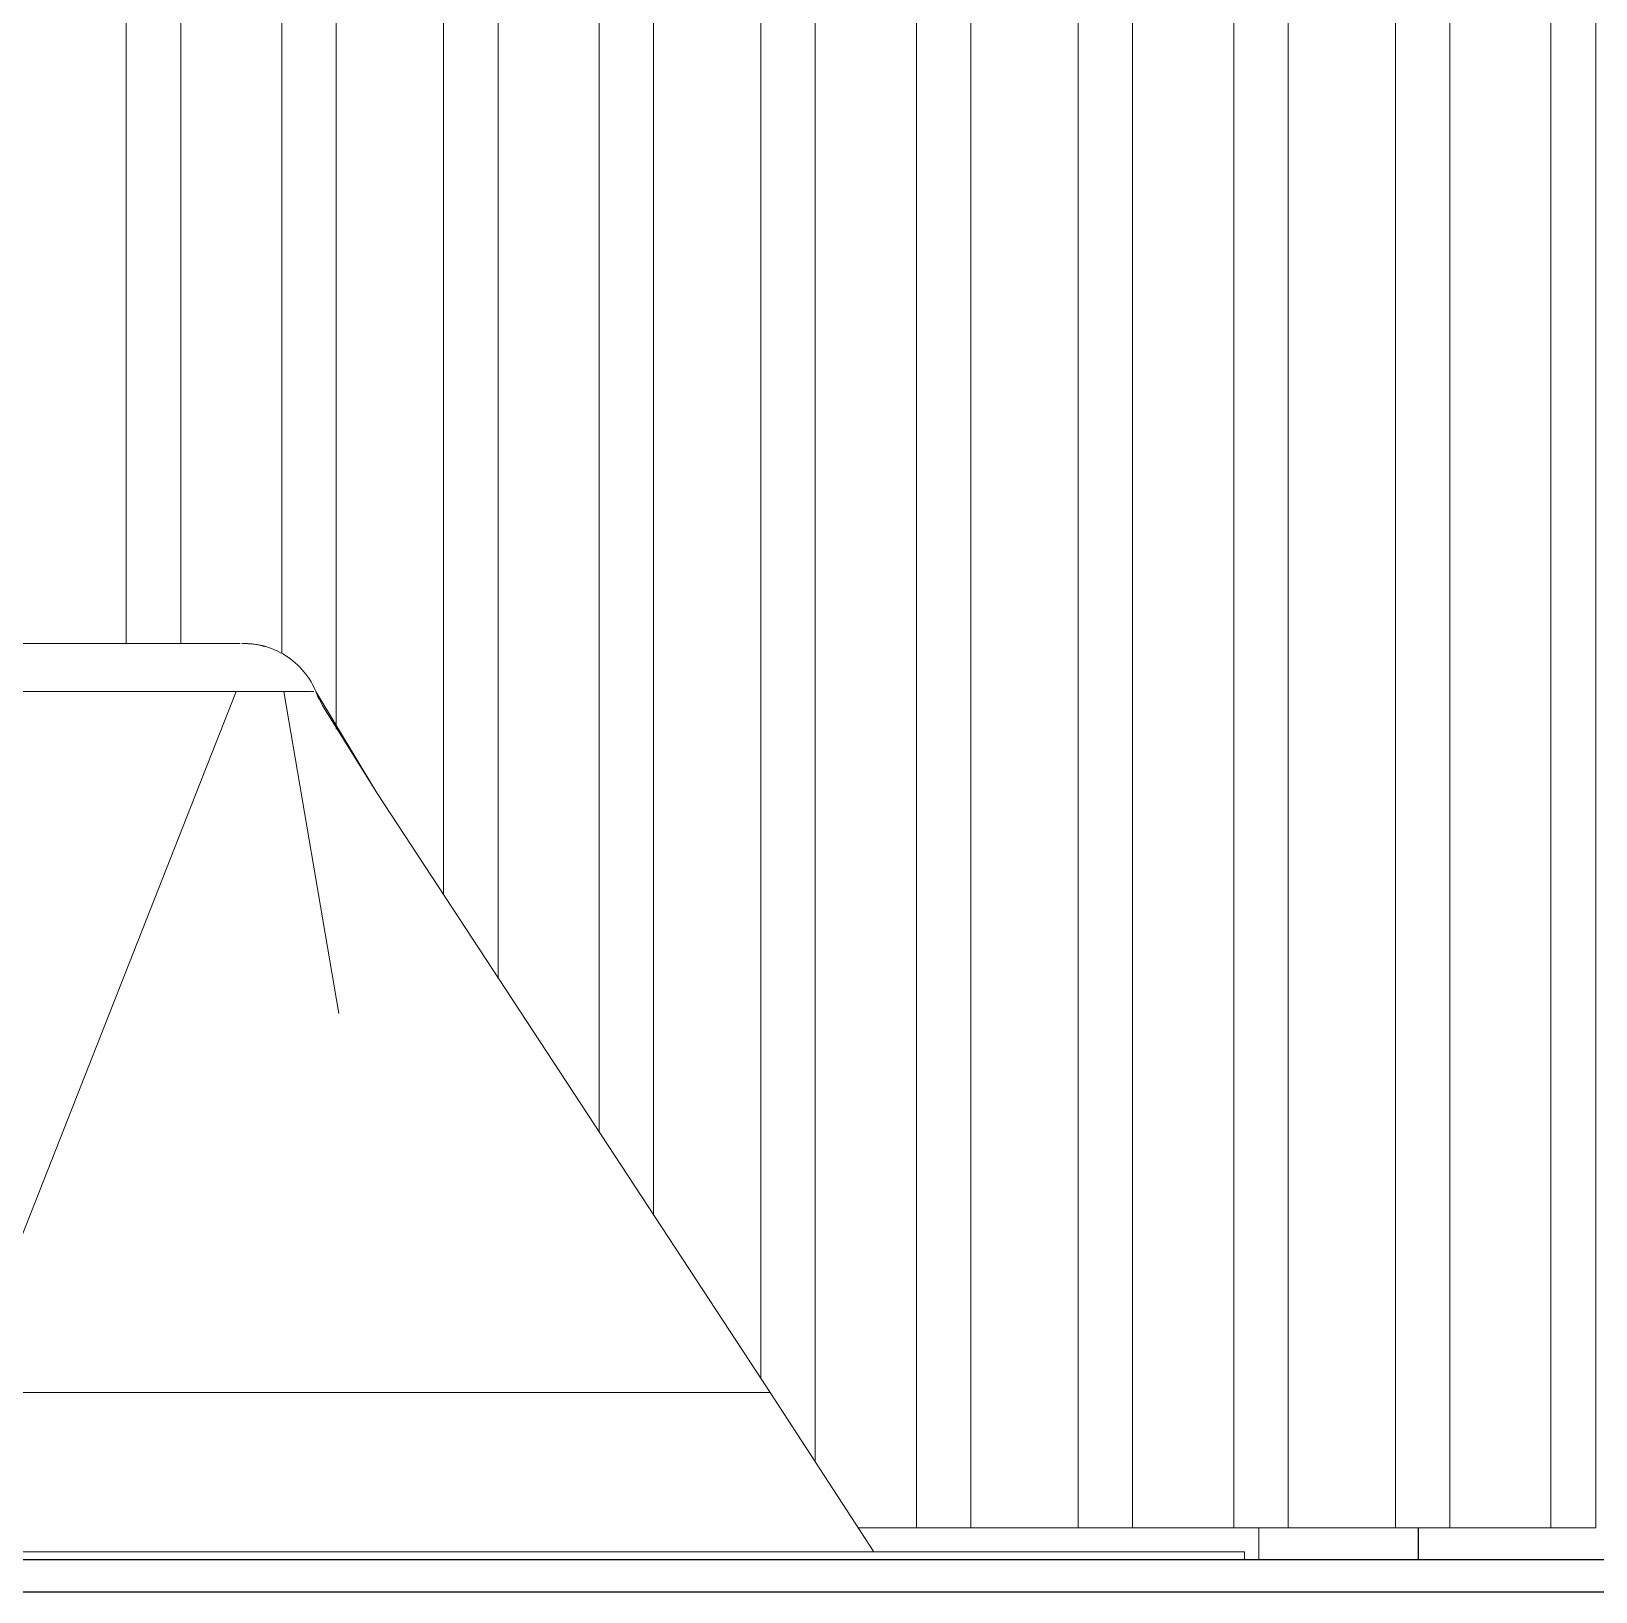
# Model space of a CAD drawing. Header units: millimetres. Extents: x -13140 to 14823, y 100 to 6213.
# Drawn here: x -1899 to -917, y 180 to 1159 of the extents above; entities that cross this region are included whole.
import ezdxf

# ---------------------------------------------------------------- set-up
doc = ezdxf.new("R2010")
doc.units = ezdxf.units.MM
for name, color, linetype, lineweight in [('A-DOOR', 31, 'Continuous', 9), ('A-FLOR', 192, 'Continuous', 25), ('A-WALL', 113, 'Continuous', 25), ('I-FURN', 30, 'Continuous', 9)]:
    doc.layers.add(name, color=color, linetype=linetype, lineweight=lineweight)

# ---------------------------------------------------------------- blocks, each defined once
blk = doc.blocks.new('Porta correr 4 folhas - 250 x 210-V12-ELEVAÇÃO 2 SUÍTE')
at = {"layer": 'A-DOOR'}
for p, q in [((6724.38, 220), (6724.38, 200)), ((6824.38, 200), (6824.38, 220))]:
    blk.add_line(p, q, dxfattribs=at)
blk = doc.blocks.new('Blks_Decor Henzel Studio_Tapete Diamond Dust - Único-3507328-ELEVAÇÃO 2 SUÍTE')
at = {"layer": 'I-FURN', "color": 55}
for p in [(4406.4, 205), (6715.38, 200)]:
    blk.add_line(p, (6715.38, 205), dxfattribs=at)
blk = doc.blocks.new('Blks_Decor Maisons du Monde_Cortina de Tecido - Bege-4411411-ELEVAÇÃO 2 SUÍTE')
at = {"layer": 'I-FURN', "color": 55}
for p, q in [((6013.56, 775), (6013.56, 3786)), ((6047.71, 775), (6047.71, 3786)), ((6111.14, 3786), (6111.14, 768.68)), ((6145.28, 3786), (6145.28, 721.38)), ((6212.71, 617.38), (6212.71, 3786)), ((6246.86, 564.77), (6246.86, 3786)), ((6310.29, 3786), (6310.29, 468.18)), ((6344.43, 3786), (6344.43, 416.17)), ((6411.86, 313.73), (6411.86, 3786)), ((6446, 261.33), (6446, 3786)), ((6509.44, 3786), (6509.44, 220)), ((6543.58, 3786), (6543.58, 220)), ((6611.01, 220), (6611.01, 3786)), ((6645.15, 220), (6645.15, 3786)), ((6708.59, 3786), (6708.59, 220)), ((6742.73, 3786), (6742.73, 220)), ((6810.16, 220), (6810.16, 3786)), ((6844.3, 220), (6844.3, 3786)), ((6907.73, 3786), (6907.73, 220)), ((6935.81, 220), (6935.81, 3786)), ((6517.51, 220), (6509.44, 220)), ((6537.51, 220), (6517.51, 220)), ((6543.58, 220), (6537.51, 220)), ((6617.08, 220), (6611.01, 220)), ((6637.08, 220), (6617.08, 220)), ((6645.15, 220), (6637.08, 220)), ((6716.66, 220), (6708.59, 220)), ((6736.66, 220), (6716.66, 220)), ((6742.73, 220), (6736.66, 220)), ((6816.23, 220), (6810.16, 220)), ((6836.23, 220), (6816.23, 220)), ((6844.3, 220), (6836.23, 220)), ((6915.81, 220), (6907.73, 220)), ((6935.81, 220), (6915.81, 220))]:
    blk.add_line(p, q, dxfattribs=at)
blk.add_open_spline([(6509.44, 220), (6509.44, 220), (6507.75, 220), (6500.56, 220), (6489.88, 220), (6480.15, 220), (6474.47, 220), (6472.86, 220)], degree=3, knots=[-3.141593, -3.141593, -3.141593, -3.141593, -2.748894, -2.356194, -1.963495, -1.570796, -1.413392, -1.413392, -1.413392, -1.413392], dxfattribs=at)
for points in [[(6611.01, 220), (6611.01, 220), (6609.29, 220), (6601.93, 220), (6590.82, 220), (6577.29, 220), (6563.77, 220), (6552.66, 220), (6545.3, 220), (6543.58, 220), (6543.58, 220)], [(6708.59, 220), (6708.59, 220), (6706.9, 220), (6699.71, 220), (6689.03, 220), (6676.87, 220), (6664.71, 220), (6654.03, 220), (6646.84, 220), (6645.15, 220), (6645.15, 220)], [(6810.16, 220), (6810.16, 220), (6808.44, 220), (6801.08, 220), (6789.97, 220), (6776.44, 220), (6762.92, 220), (6751.81, 220), (6744.44, 220), (6742.73, 220), (6742.73, 220)], [(6907.73, 220), (6907.73, 220), (6906.04, 220), (6898.85, 220), (6888.18, 220), (6876.02, 220), (6863.85, 220), (6853.18, 220), (6845.99, 220), (6844.3, 220), (6844.3, 220)]]:
    blk.add_open_spline(points, degree=3, dxfattribs=at)
blk = doc.blocks.new('Colcha com Camadas 1 - King-4360120-ELEVAÇÃO 2 SUÍTE')
at = {"layer": 'I-FURN', "color": 55}
for p, q in [((6082.48, 775), (5325.47, 775)), ((6084.98, 775), (6082.48, 775)), ((6087.48, 775), (6086.02, 775)), ((6089.43, 774.96), (6091.38, 774.84)), ((6095.25, 774.38), (6096.03, 774.24)), ((6082.48, 744.95), (5325.31, 744.95)), ((5325.31, 744.95), (6082.48, 744.95)), ((5909.21, 305), (6082.48, 744.95)), ((6100.47, 744.95), (6102.74, 744.95)), ((6146.88, 542.88), (6112.48, 744.94)), ((6116.74, 744.95), (6119.53, 744.95)), ((6128.19, 744.95), (6128.67, 744.95)), ((6132.48, 744.95), (6170.15, 682.33)), ((6134.29, 740.18), (6132.48, 744.95)), ((6417.62, 305), (6482.69, 205))]:
    blk.add_line(p, q, dxfattribs=at)
at = {"layer": 'I-FURN', "color": 55, "flags": 128}
for points in [[(6100.95, 773.1), (6102.82, 772.53), (6104.65, 771.87), (6106.46, 771.15), (6108.24, 770.36), (6109.63, 769.67)], [(6109.99, 769.49), (6111.7, 768.56), (6113.38, 767.55), (6115.01, 766.49), (6116.59, 765.35), (6118.13, 764.16), (6119.63, 762.9), (6121.06, 761.59), (6122.45, 760.21), (6123.78, 758.79), (6125.05, 757.31), (6126.27, 755.78), (6127.42, 754.21), (6128.5, 752.59), (6129.52, 750.93), (6130.48, 749.23), (6131.36, 747.49), (6132.17, 745.72), (6132.48, 745)], [(6417.62, 305), (6171.19, 680.69), (6136.79, 736.1), (6132.48, 744.95)]]:
    blk.add_lwpolyline(points, dxfattribs=at)
at = {"layer": 'I-FURN', "color": 55}
for points in [[(6087.48, 775), (6088.43, 775), (6090.33, 774.94), (6093.18, 774.69), (6095.08, 774.41), (6096.03, 774.24)], [(6096.03, 774.24), (6095.08, 774.41), (6093.18, 774.69), (6090.33, 774.94), (6088.43, 775), (6087.48, 775)], [(6131.25, 744.95), (6130.74, 744.95), (6130.07, 744.95), (6129.26, 744.95)]]:
    blk.add_open_spline(points, degree=3, dxfattribs=at)
for points, knots in [([(6096.03, 774.24), (6096.48, 774.17), (6097.12, 774.04), (6097.82, 773.89), (6098.16, 773.82), (6098.35, 773.77), (6098.49, 773.74), (6098.63, 773.71), (6098.83, 773.66), (6099.18, 773.58), (6099.67, 773.45), (6100.19, 773.32), (6100.49, 773.23), (6100.63, 773.19), (6100.75, 773.16), (6100.81, 773.14), (6100.78, 773.15), (6100.68, 773.18), (6100.54, 773.22), (6100.24, 773.3), (6099.72, 773.44), (6099.22, 773.57), (6098.87, 773.65), (6098.67, 773.7), (6098.53, 773.73), (6098.39, 773.76), (6098.19, 773.81), (6097.85, 773.88), (6097.14, 774.04), (6096.48, 774.16), (6096.03, 774.24)], [0, 0, 0, 0, 0.1, 0.15, 0.175, 0.1875, 0.2, 0.2125, 0.225, 0.25, 0.3, 0.35, 0.4, 0.425, 0.45, 0.5, 0.55, 0.575, 0.6, 0.65, 0.7, 0.75, 0.775, 0.7875, 0.8, 0.8125, 0.825, 0.85, 0.9, 1, 1, 1, 1]), ([(6100.52, 773.22), (6100.56, 773.21), (6100.63, 773.19), (6100.75, 773.16), (6100.81, 773.14), (6100.78, 773.15), (6100.68, 773.18), (6100.61, 773.2), (6100.57, 773.21)], [0.4, 0.4, 0.4, 0.4, 0.425, 0.45, 0.5, 0.55, 0.575, 0.6, 0.6, 0.6, 0.6]), ([(6100.52, 773.22), (6100.56, 773.21), (6100.63, 773.19), (6100.75, 773.16), (6100.81, 773.14), (6100.78, 773.15), (6100.68, 773.18), (6100.61, 773.2), (6100.57, 773.21)], [0.4, 0.4, 0.4, 0.4, 0.425, 0.45, 0.5, 0.55, 0.575, 0.6, 0.6, 0.6, 0.6]), ([(6100.52, 773.22), (6100.56, 773.21), (6100.63, 773.19), (6100.75, 773.16), (6100.81, 773.14), (6100.78, 773.15), (6100.68, 773.18), (6100.61, 773.2), (6100.57, 773.21)], [0.4, 0.4, 0.4, 0.4, 0.425, 0.45, 0.5, 0.55, 0.575, 0.6, 0.6, 0.6, 0.6]), ([(6100.52, 773.22), (6100.56, 773.21), (6100.63, 773.19), (6100.75, 773.16), (6100.81, 773.14), (6100.78, 773.15), (6100.68, 773.18), (6100.61, 773.2), (6100.57, 773.21)], [0.4, 0.4, 0.4, 0.4, 0.425, 0.45, 0.5, 0.55, 0.575, 0.6, 0.6, 0.6, 0.6]), ([(6100.52, 773.22), (6100.56, 773.21), (6100.63, 773.19), (6100.75, 773.16), (6100.81, 773.14), (6100.78, 773.15), (6100.68, 773.18), (6100.61, 773.2), (6100.57, 773.21)], [0.4, 0.4, 0.4, 0.4, 0.425, 0.45, 0.5, 0.55, 0.575, 0.6, 0.6, 0.6, 0.6]), ([(6100.52, 773.22), (6100.56, 773.21), (6100.63, 773.19), (6100.75, 773.16), (6100.81, 773.14), (6100.78, 773.15), (6100.68, 773.18), (6100.61, 773.2), (6100.57, 773.21)], [0.4, 0.4, 0.4, 0.4, 0.425, 0.45, 0.5, 0.55, 0.575, 0.6, 0.6, 0.6, 0.6]), ([(6100.52, 773.22), (6100.56, 773.21), (6100.63, 773.19), (6100.75, 773.16), (6100.81, 773.14), (6100.78, 773.15), (6100.68, 773.18), (6100.61, 773.2), (6100.57, 773.21)], [0.4, 0.4, 0.4, 0.4, 0.425, 0.45, 0.5, 0.55, 0.575, 0.6, 0.6, 0.6, 0.6]), ([(6100.52, 773.22), (6100.56, 773.21), (6100.63, 773.19), (6100.75, 773.16), (6100.81, 773.14), (6100.78, 773.15), (6100.68, 773.18), (6100.61, 773.2), (6100.57, 773.21)], [0.4, 0.4, 0.4, 0.4, 0.425, 0.45, 0.5, 0.55, 0.575, 0.6, 0.6, 0.6, 0.6]), ([(6100.49, 744.95), (6100, 744.95), (6098.19, 744.95), (6094.98, 744.95), (6089.54, 744.95), (6085.34, 744.95), (6082.48, 744.95)], [0.7655985, 0.7655985, 0.7655985, 0.7655985, 0.7857143, 0.8392857, 0.8928571, 1, 1, 1, 1]), ([(6116.78, 744.95), (6115.79, 744.95), (6112.63, 744.95), (6107.8, 744.95), (6103.86, 744.95), (6102.4, 744.95)], [0.5190596, 0.5190596, 0.5190596, 0.5190596, 0.5714286, 0.6785714, 0.7393085, 0.7393085, 0.7393085, 0.7393085]), ([(6128.36, 744.95), (6128.1, 744.95), (6126.27, 744.95), (6123.19, 744.95), (6119.83, 744.95), (6118.89, 744.95)], [0.2608235, 0.2608235, 0.2608235, 0.2608235, 0.2857143, 0.4285714, 0.4811398, 0.4811398, 0.4811398, 0.4811398]), ([(5909.21, 305), (5999.88, 305), (6148.46, 305), (6187.38, 305), (6248.55, 305), (6342.78, 305), (6395.85, 305), (6415.92, 305), (6417.68, 305), (6417.61, 305)], [0, 0, 0, 0, 0.263346, 0.497957, 0.684377, 0.896493, 1.1267, 1.339984, 1.398715, 1.398715, 1.398715, 1.398715]), ([(6417.61, 305), (6417.68, 305), (6415.92, 305), (6395.85, 305), (6342.78, 305), (6248.55, 305), (6187.38, 305), (6148.46, 305), (5999.88, 305), (5909.21, 305)], [-1.398715, -1.398715, -1.398715, -1.398715, -1.339984, -1.1267, -0.896493, -0.684377, -0.497957, -0.263346, 0, 0, 0, 0])]:
    blk.add_open_spline(points, degree=3, knots=knots, dxfattribs=at)

msp = doc.modelspace()

# ---------------------------------------------------------------- linework, layer by layer
at = {"layer": 'A-FLOR'}
for p, q in [((-877.561, 200), (-5467.561, 200)), ((-5467.561, 180), (-377.561, 180))]:
    msp.add_line(p, q, dxfattribs=at)
at = {"layer": 'A-WALL'}
msp.add_line((-1028.561, 220), (-1028.561, 200), dxfattribs=at)

# ---------------------------------------------------------------- block references
at = {"layer": 'A-DOOR'}
msp.add_blockref('Porta correr 4 folhas - 250 x 210-V12-ELEVAÇÃO 2 SUÍTE', (-7852.941, 0), dxfattribs=at)
at = {"layer": 'I-FURN', "color": 55}
for name in ['Blks_Decor Maisons du Monde_Cortina de Tecido - Bege-4411411-ELEVAÇÃO 2 SUÍTE', 'Colcha com Camadas 1 - King-4360120-ELEVAÇÃO 2 SUÍTE', 'Blks_Decor Henzel Studio_Tapete Diamond Dust - Único-3507328-ELEVAÇÃO 2 SUÍTE']:
    msp.add_blockref(name, (-7852.941, 0), dxfattribs=at)

doc.saveas('drawing.dxf')
